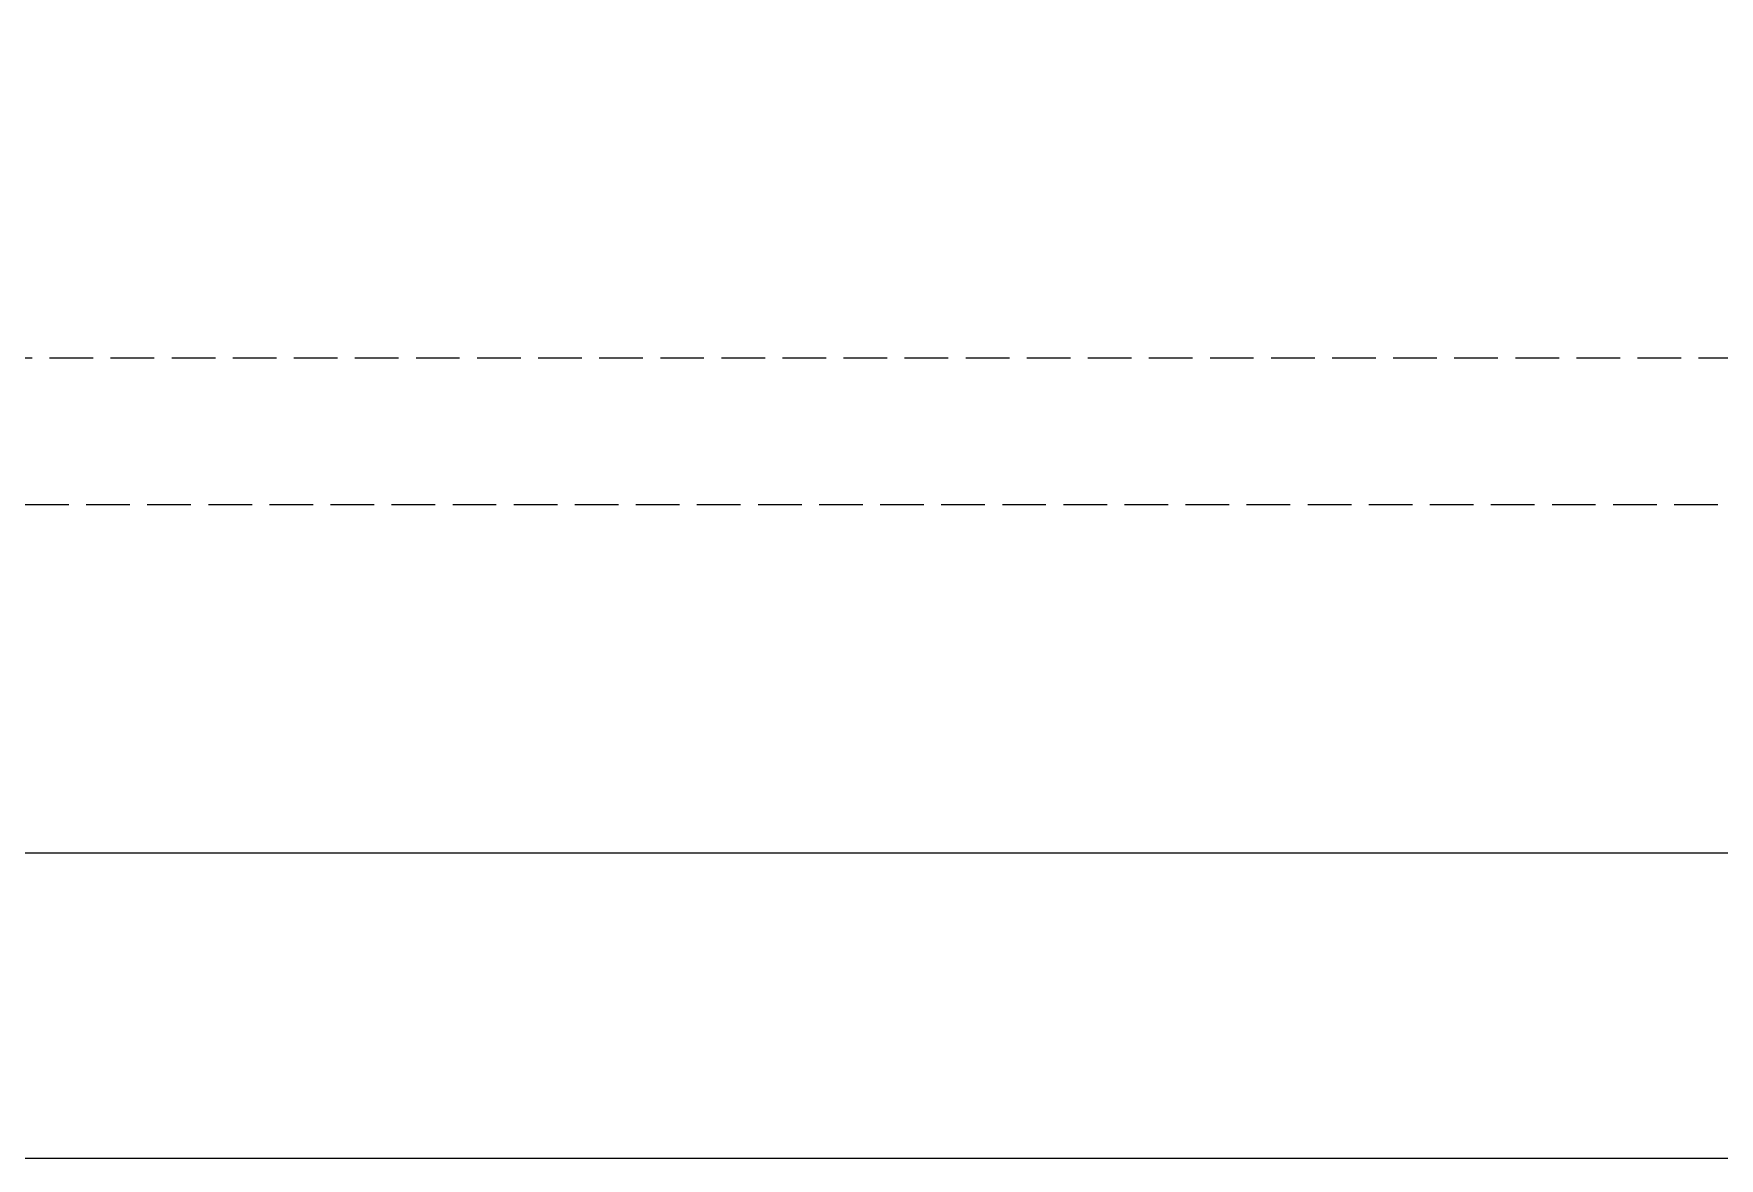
# Model space of a CAD drawing. Extents: x 9028 to 51035, y 9955 to 39655.
# Drawn here: x 19421 to 29080, y 9955 to 16399 of the extents above; entities that cross this region are included whole.
import ezdxf

# ---------------------------------------------------------------- set-up
doc = ezdxf.new("R2010")
doc.units = 0
doc.header["$LTSCALE"] = 1000
doc.header["$MEASUREMENT"] = 0
doc.linetypes.add('DASH', pattern=[0.35, 0.25, -0.1])
doc.layers.add('A-PUB_TITLE', color=4, linetype='Continuous')
doc.layers.add('辅助线', color=8, linetype='DASH', plot=False)

msp = doc.modelspace()

# ---------------------------------------------------------------- linework, layer by layer
at = {"layer": 'A-PUB_TITLE'}
msp.add_line((9028.3, 11705.1), (51028.3, 11705.1), dxfattribs=at)
msp.add_lwpolyline([(9028.3, 9955.1), (51028.3, 9955.1), (51028.3, 39655.1), (9028.3, 39655.1)], close=True, dxfattribs=at)
at = {"layer": '辅助线'}
for points in [[(12371.9, 13701.3), (35551.9, 13701.3), (35551.9, 37581.3), (12371.9, 37581.3)], [(12371.9, 13701.3), (35551.9, 13701.3), (35551.9, 37581.3), (12371.9, 37581.3)], [(13211.9, 14541.3), (34711.9, 14541.3), (34711.9, 36741.3), (13211.9, 36741.3)]]:
    msp.add_lwpolyline(points, close=True, dxfattribs=at)

doc.saveas('drawing.dxf')
